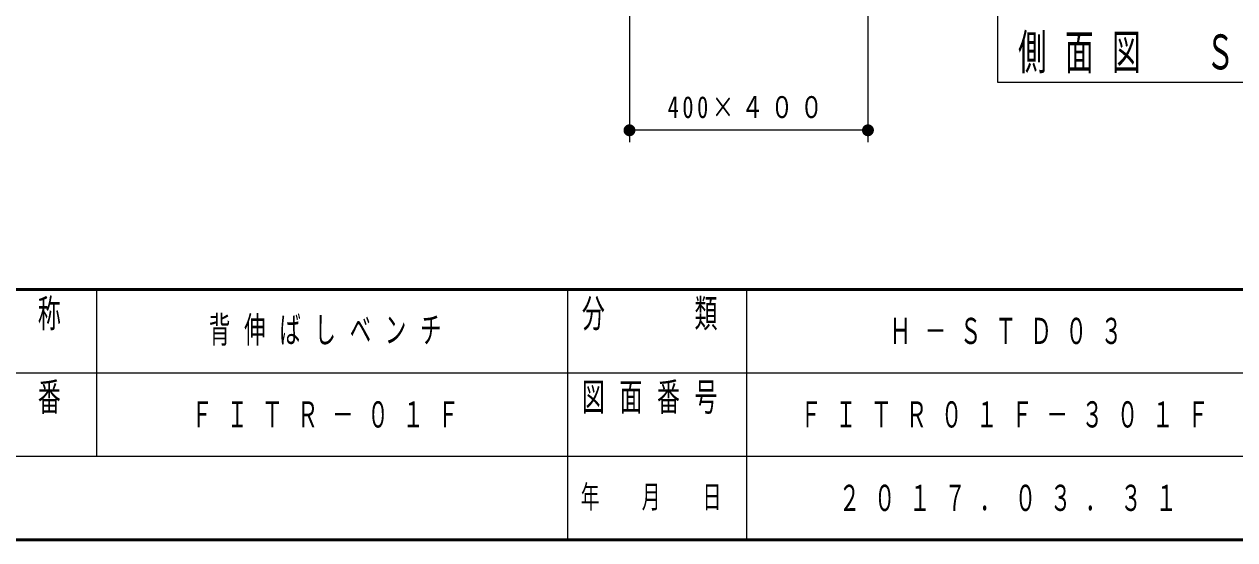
# Model space of a CAD drawing. Units: millimetres on the paper. Extents: x -365 to 0, y -26 to 257.
# Drawn here: x -175.6 to -74, y 0 to 43.2 of the extents above; entities that cross this region are included whole.
import ezdxf

# ---------------------------------------------------------------- set-up
doc = ezdxf.new("R2010")
doc.units = ezdxf.units.MM
doc.layers.add('1_20', color=7, linetype='Continuous', lineweight=25)
doc.layers.add('NAKAMURA図枠', color=7, linetype='Continuous', lineweight=13)
doc.layers.add('99', color=7, linetype='Continuous')
doc.styles.add('ＭＳ ゴシック', font='')
doc.styles.get('ＭＳ ゴシック').set_extended_font_data('MS Gothic')

# ---------------------------------------------------------------- blocks, each defined once
blk = doc.blocks.new('filled_dot')
at = {"color": 0, "linetype": 'Continuous', "lineweight": -2, "const_width": 1.25}
blk.add_lwpolyline([(-0.625, 0, 1), (0.625, 0, 1)], format="xyb", close=True, dxfattribs=at)

msp = doc.modelspace()

# ---------------------------------------------------------------- linework, layer by layer
at = {"layer": '1_20', "lineweight": 13}
for p, q in [((-124.811, 53.346), (-124.811, 33.346)), ((-104.811, 53.346), (-104.811, 33.346)), ((-93.933, 46.511), (-93.933, 38.378)), ((-93.933, 38.378), (-51.133, 38.378)), ((-104.811, 34.346), (-124.811, 34.346))]:
    msp.add_line(p, q, dxfattribs=at)
at = {"layer": 'NAKAMURA図枠', "lineweight": 50}
for p, q in [((-365, 21), (0, 21)), ((-365, 0), (0, 0))]:
    msp.add_line(p, q, dxfattribs=at)
at = {"layer": 'NAKAMURA図枠'}
for p, q in [((-169.5, 21), (-169.5, 7)), ((-115, 21), (-115, 0))]:
    msp.add_line(p, q, dxfattribs=at)
at = {"layer": 'NAKAMURA図枠', "lineweight": 25}
for p, q in [((-130, 21), (-130, 0)), ((-182.5, 14), (-70, 14)), ((-237.5, 7), (0, 7))]:
    msp.add_line(p, q, dxfattribs=at)

# ---------------------------------------------------------------- block references
at = {"layer": '1_20', "lineweight": 13, "xscale": 0.4, "yscale": 0.4}
msp.add_blockref('filled_dot', (-124.811, 34.346), dxfattribs=at)
at = {"layer": '1_20', "lineweight": 13, "xscale": 0.4, "yscale": 0.4, "rotation": 180}
msp.add_blockref('filled_dot', (-104.811, 34.346), dxfattribs=at)

# ---------------------------------------------------------------- texts
at = {"layer": '1_20', "attachment_point": 8, "style": 'ＭＳ ゴシック'}
for s, insert, char_height in [('\\T1.64;\\W0.6;側面図\u3000Ｓ＝１／２０', (-72.533, 39.111), 2.933), ('\\T1.32;\\W0.75;400×４００', (-114.811, 35.346), 1.833)]:
    msp.add_mtext(s, dxfattribs=dict(at, insert=insert, char_height=char_height))
at = {"layer": '99', "char_height": 2.199, "style": 'ＭＳ ゴシック'}
for s, insert, attachment_point in [('\\T1.64;\\W0.6;背伸ばしベンチ', (-149.75, 17.5), 5), ('\\T1.64;\\W0.6;Ｈ－ＳＴＤ０３', (-103, 17.5), 4), ('\\T1.64;\\W0.6;ＦＩＴＲ－０１Ｆ', (-149.75, 10.5), 5), ('\\T1.64;\\W0.6;ＦＩＴＲ０１Ｆ－３０１Ｆ', (-110.5, 10.5), 4), ('\\T1.64;\\W0.6;２０１７．０３．３１', (-92.5, 3.5), 5)]:
    msp.add_mtext(s, dxfattribs=dict(at, insert=insert, attachment_point=attachment_point))
at = {"layer": 'NAKAMURA図枠', "style": 'ＭＳ ゴシック'}
for s, insert, char_height, attachment_point in [('\\T1.64;\\W0.6;名\u3000称', (-176, 20.167), 2.346, 2), ('\\T1.64;\\W0.6;分\u3000\u3000類', (-122.5, 20.167), 2.346, 2), ('\\T1.64;\\W0.6;型\u3000番', (-176, 13.167), 2.346, 2), ('\\T1.64;\\W0.6;図面番号', (-122.5, 13.167), 2.346, 2), ('\\T1.64;\\W0.6;年\u3000月\u3000日', (-122.5, 3.5), 1.906, 5)]:
    msp.add_mtext(s, dxfattribs=dict(at, insert=insert, char_height=char_height, attachment_point=attachment_point))

doc.saveas('drawing.dxf')
